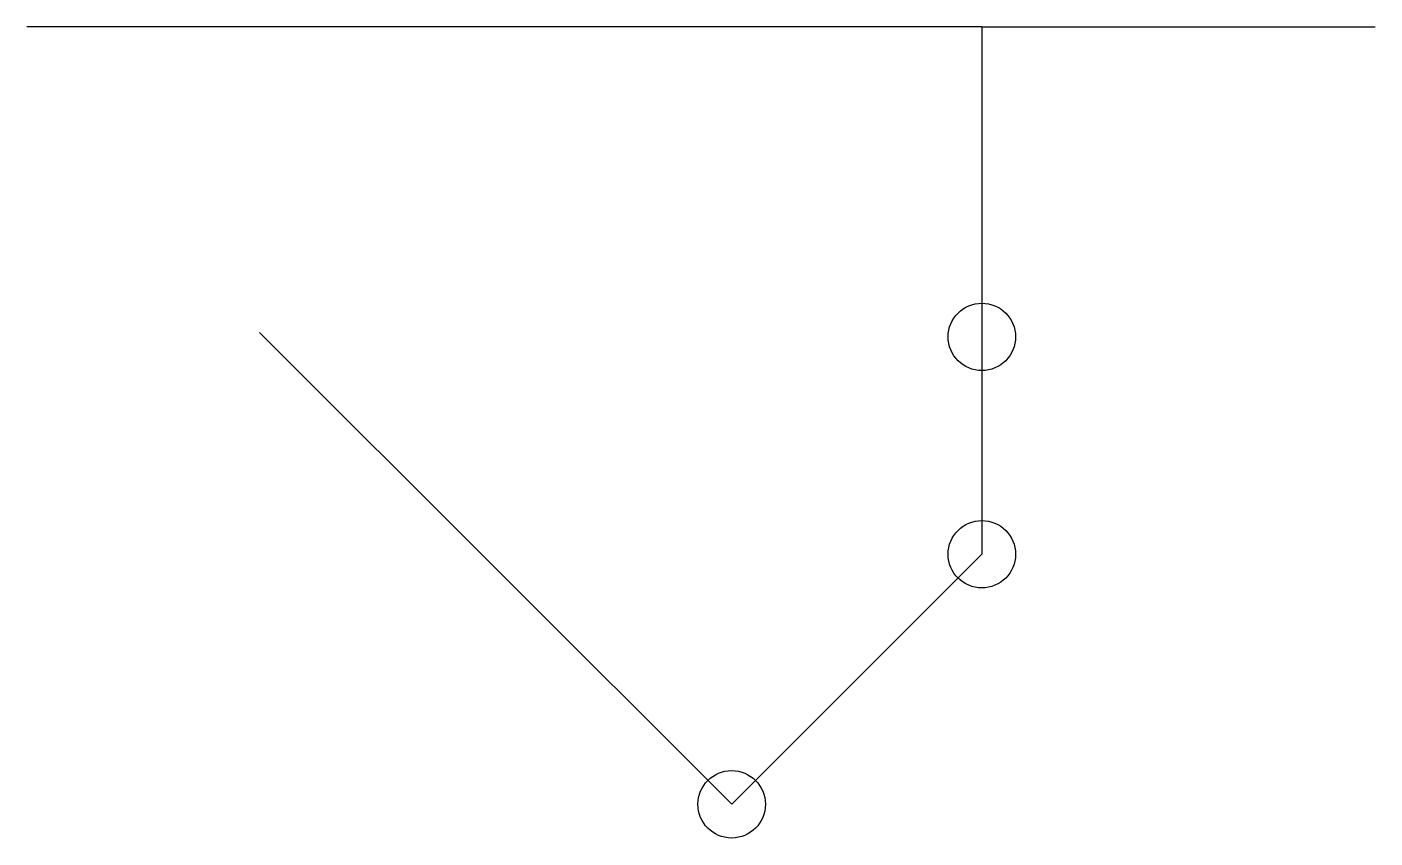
# Model space of a CAD drawing. Header units: millimetres. Extents: x -85 to 35, y -72 to 0.
import ezdxf

# ---------------------------------------------------------------- set-up
doc = ezdxf.new("R2010")
doc.units = ezdxf.units.MM
doc.layers.get('0').update_dxf_attribs({"linetype": 'CONTINUOUS'})

msp = doc.modelspace()

# ---------------------------------------------------------------- linework, layer by layer
for p, q in [((-35, 0), (-85, 0)), ((0, 0), (-35, 0)), ((0, 0), (35, 0)), ((0, 0), (0, -27.6)), ((-22.27, -69.23), (-64.3, -27.21)), ((0, -27.6), (0, -46.96)), ((0, -46.96), (-22.27, -69.23))]:
    msp.add_line(p, q)
for centre in [(0, -27.6), (0, -46.96), (-22.27, -69.23)]:
    msp.add_circle(centre, 3)

doc.saveas('drawing.dxf')
